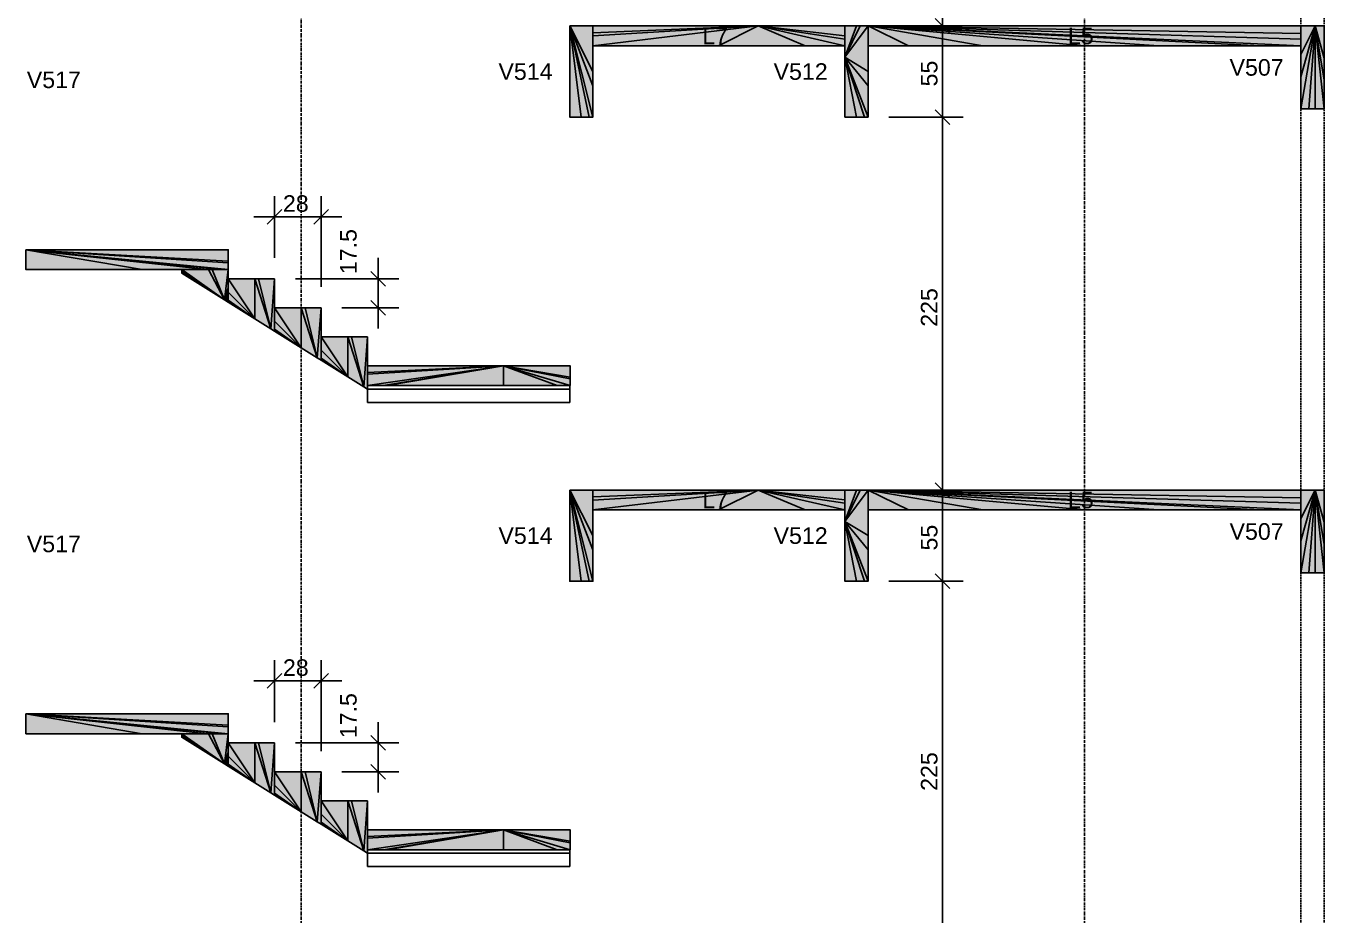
# Model space of a CAD drawing. Extents: x 37185 to 43130, y -8131 to -3926.
# Drawn here: x 37907 to 38429, y -5636 to -5279 of the extents above; entities that cross this region are included whole.
import ezdxf

# ---------------------------------------------------------------- set-up
doc = ezdxf.new("R2010")
doc.units = 0
doc.header["$MEASUREMENT"] = 0
doc.linetypes.add('ESTILO_TQS_0001', pattern=[1, 0.7, -0.3])
doc.linetypes.add('ESTILO_TQS_0004', pattern=[1.12, 0.5, -0.2, 0.01, -0.2, 0.01, -0.2])
for name, color, linetype in [('48', 4, 'CONTINUOUS'), ('52', 3, 'CONTINUOUS'), ('68', 4, 'CONTINUOUS'), ('70', 160, 'CONTINUOUS'), ('74', 2, 'CONTINUOUS'), ('75', 9, 'CONTINUOUS'), ('96', 252, 'CONTINUOUS')]:
    doc.layers.add(name, color=color, linetype=linetype)
doc.styles.add('TQS_ARIAL', font='arial.ttf')

msp = doc.modelspace()

# ---------------------------------------------------------------- linework, layer by layer
at = {"layer": '48', "linetype": 'Continuous'}
for p, q in [((38125.29, -5424.72), (38125.29, -5423.29)), ((38125.29, -5424.72), (38043.96, -5424.72)), ((38043.96, -5424.72), (38043.96, -5430.07)), ((38043.96, -5424.72), (38125.29, -5424.72)), ((38125.29, -5430.07), (38125.29, -5424.72)), ((38043.96, -5430.07), (38088, -5430.07)), ((38088, -5430.07), (38125.29, -5430.07)), ((38125.29, -5611.39), (38043.96, -5611.39)), ((38043.96, -5611.39), (38043.96, -5616.74)), ((38043.96, -5611.39), (38125.29, -5611.39)), ((38125.29, -5611.39), (38125.29, -5609.95)), ((38125.29, -5616.74), (38125.29, -5611.39)), ((38043.96, -5616.74), (38088, -5616.74)), ((38088, -5616.74), (38125.29, -5616.74))]:
    msp.add_line(p, q, dxfattribs=at)
at = {"layer": '52', "linetype": 'Continuous'}
for points in [[(38428.63, -5278.62), (38425.01, -5278.62), (38419.29, -5278.62), (38245.27, -5278.62), (38242.06, -5278.62), (38240.6, -5278.62), (38235.94, -5278.62), (38201.07, -5278.62), (38134.63, -5278.62), (38125.29, -5278.62)], [(38125.29, -5278.62), (38125.29, -5315.29)], [(38428.63, -5311.95), (38428.63, -5300.48), (38428.63, -5291.52), (38428.63, -5278.62)], [(38134.63, -5315.29), (38134.63, -5302.67), (38134.63, -5296.91), (38134.63, -5286.62)], [(38134.63, -5286.62), (38185.15, -5286.62), (38220.02, -5286.62), (38235.94, -5286.62)], [(38235.94, -5286.62), (38235.94, -5291.24), (38235.94, -5315.29)], [(38245.27, -5315.29), (38245.27, -5302.67), (38245.27, -5296.91), (38245.27, -5286.62)], [(38245.27, -5286.62), (38261.49, -5286.62), (38291.44, -5286.62), (38332.29, -5286.62), (38362.23, -5286.62), (38403.08, -5286.62), (38419.29, -5286.62)], [(38419.29, -5286.62), (38419.29, -5290.09), (38419.29, -5299.05), (38419.29, -5311.95)], [(38419.29, -5311.95), (38422.5, -5311.95), (38425.01, -5311.95), (38428.63, -5311.95)], [(38125.29, -5315.29), (38129.95, -5315.29), (38133.16, -5315.29), (38134.63, -5315.29)], [(38235.94, -5315.29), (38240.6, -5315.29), (38243.81, -5315.29), (38245.27, -5315.29)], [(37906.63, -5368.62), (37906.63, -5376.62)], [(37987.96, -5368.62), (37906.63, -5368.62)], [(37987.96, -5380.29), (37987.96, -5376.62), (37987.96, -5373.87), (37987.96, -5373.21), (37987.96, -5368.62)], [(37906.63, -5376.62), (37953.34, -5376.62), (37969.29, -5376.62)], [(37969.29, -5376.62), (37969.29, -5377.44), (37969.29, -5377.94), (37969.29, -5378.05)], [(37969.29, -5378.05), (37986.44, -5388.77), (37987.96, -5389.72), (37998.68, -5396.42), (38005.1, -5400.44), (38006.63, -5401.39), (38017.35, -5408.09), (38023.77, -5412.1), (38025.29, -5413.05), (38036.01, -5419.75), (38042.44, -5423.77), (38043.96, -5424.72)], [(38006.63, -5380.29), (38000.2, -5380.29), (37998.68, -5380.29), (37987.96, -5380.29)], [(38006.63, -5391.95), (38006.63, -5380.29)], [(38025.29, -5391.95), (38018.87, -5391.95), (38017.35, -5391.95), (38006.63, -5391.95)], [(38025.29, -5403.62), (38025.29, -5391.95)], [(38043.96, -5403.62), (38037.53, -5403.62), (38036.01, -5403.62), (38025.29, -5403.62)], [(38043.96, -5415.29), (38043.96, -5403.62)], [(38125.43, -5415.29), (38098.62, -5415.29), (38043.96, -5415.29)], [(38125.43, -5423.29), (38125.43, -5420.53), (38125.43, -5419.88), (38125.43, -5415.29)], [(38043.96, -5423.29), (38050.38, -5423.29), (38051.91, -5423.29), (38098.62, -5423.29), (38120.3, -5423.29), (38125.29, -5423.29), (38125.43, -5423.29)], [(38043.96, -5424.72), (38043.96, -5423.29)], [(38428.63, -5465.29), (38425.01, -5465.29), (38419.29, -5465.29), (38245.27, -5465.29), (38242.06, -5465.29), (38240.6, -5465.29), (38235.94, -5465.29), (38201.07, -5465.29), (38134.63, -5465.29), (38125.29, -5465.29)], [(38125.29, -5465.29), (38125.29, -5501.95)], [(38428.63, -5498.62), (38428.63, -5487.15), (38428.63, -5478.19), (38428.63, -5465.29)], [(38134.63, -5501.95), (38134.63, -5489.33), (38134.63, -5483.57), (38134.63, -5473.29)], [(38134.63, -5473.29), (38185.15, -5473.29), (38220.02, -5473.29), (38235.94, -5473.29)], [(38235.94, -5473.29), (38235.94, -5477.9), (38235.94, -5501.95)], [(38245.27, -5501.95), (38245.27, -5489.33), (38245.27, -5483.57), (38245.27, -5473.29)], [(38245.27, -5473.29), (38261.49, -5473.29), (38291.44, -5473.29), (38332.29, -5473.29), (38362.23, -5473.29), (38403.08, -5473.29), (38419.29, -5473.29)], [(38419.29, -5473.29), (38419.29, -5476.76), (38419.29, -5485.72), (38419.29, -5498.62)], [(38419.29, -5498.62), (38422.5, -5498.62), (38425.01, -5498.62), (38428.63, -5498.62)], [(38125.29, -5501.95), (38129.95, -5501.95), (38133.16, -5501.95), (38134.63, -5501.95)], [(38235.94, -5501.95), (38240.6, -5501.95), (38243.81, -5501.95), (38245.27, -5501.95)], [(37906.63, -5555.29), (37906.63, -5563.29)], [(37987.96, -5555.29), (37906.63, -5555.29)], [(37987.96, -5566.95), (37987.96, -5563.29), (37987.96, -5560.53), (37987.96, -5559.88), (37987.96, -5555.29)], [(37906.63, -5563.29), (37953.34, -5563.29), (37969.29, -5563.29)], [(37969.29, -5563.29), (37969.29, -5564.11), (37969.29, -5564.6), (37969.29, -5564.72)], [(37969.29, -5564.72), (37986.44, -5575.44), (37987.96, -5576.39), (37998.68, -5583.09), (38005.1, -5587.1), (38006.63, -5588.05), (38017.35, -5594.75), (38023.77, -5598.77), (38025.29, -5599.72), (38036.01, -5606.42), (38042.44, -5610.44), (38043.96, -5611.39)], [(38006.63, -5566.95), (38000.2, -5566.95), (37998.68, -5566.95), (37987.96, -5566.95)], [(38006.63, -5578.62), (38006.63, -5566.95)], [(38025.29, -5578.62), (38018.87, -5578.62), (38017.35, -5578.62), (38006.63, -5578.62)], [(38025.29, -5590.29), (38025.29, -5578.62)], [(38043.96, -5590.29), (38037.53, -5590.29), (38036.01, -5590.29), (38025.29, -5590.29)], [(38043.96, -5601.95), (38043.96, -5590.29)], [(38125.43, -5601.95), (38098.62, -5601.95), (38043.96, -5601.95)], [(38125.43, -5609.95), (38125.43, -5607.2), (38125.43, -5606.55), (38125.43, -5601.95)], [(38043.96, -5609.95), (38050.38, -5609.95), (38051.91, -5609.95), (38098.62, -5609.95), (38120.3, -5609.95), (38125.29, -5609.95), (38125.43, -5609.95)], [(38043.96, -5611.39), (38043.96, -5609.95)]]:
    msp.add_lwpolyline(points, dxfattribs=at)
at = {"layer": '68', "linetype": 'ESTILO_TQS_0001'}
for p, q in [((38419.29, -7595.96), (38419.29, -4431.95)), ((38428.63, -7595.96), (38428.63, -4431.95))]:
    msp.add_line(p, q, dxfattribs=at)
at = {"layer": '70', "linetype": 'ESTILO_TQS_0004'}
for p, q in [((38017.29, -4145.29), (38017.29, -7832.62)), ((38332.29, -4145.29), (38332.29, -7832.62))]:
    msp.add_line(p, q, dxfattribs=at)
at = {"layer": '75', "linetype": 'Continuous'}
for p, q in [((38275.17, -5286.95), (38275.17, -5120.29)), ((38275.17, -5323.62), (38275.17, -5270.29)), ((38278.12, -5281.57), (38272.23, -5275.67)), ((38278.12, -5281.57), (38272.23, -5275.67)), ((38255.46, -5278.62), (38255.46, -5278.62)), ((38255.46, -5278.62), (38255.46, -5278.62)), ((38263.8, -5278.62), (38283.51, -5278.62)), ((38263.8, -5278.62), (38283.51, -5278.62)), ((38275.17, -5473.62), (38275.17, -5306.95)), ((38278.12, -5318.23), (38272.23, -5312.34)), ((38278.12, -5318.23), (38272.23, -5312.34)), ((38245.27, -5315.29), (38245.27, -5315.29)), ((38245.27, -5315.29), (38245.27, -5315.29)), ((38253.61, -5315.29), (38283.51, -5315.29)), ((38253.61, -5315.29), (38283.51, -5315.29)), ((38006.63, -5371.95), (38006.63, -5347.05)), ((38025.29, -5383.62), (38025.29, -5347.05)), ((37998.29, -5355.38), (38033.63, -5355.38)), ((38003.68, -5358.33), (38009.57, -5352.44)), ((38022.35, -5358.33), (38028.24, -5352.44)), ((38048.24, -5371.95), (38048.24, -5400.29)), ((38006.63, -5380.29), (38006.63, -5380.29)), ((38006.63, -5380.29), (38006.63, -5380.29)), ((38014.96, -5380.29), (38056.57, -5380.29)), ((38045.29, -5377.34), (38051.18, -5383.23)), ((38025.29, -5391.95), (38025.29, -5391.95)), ((38025.29, -5391.95), (38025.29, -5391.95)), ((38033.63, -5391.95), (38056.57, -5391.95)), ((38045.29, -5389.01), (38051.18, -5394.9)), ((38275.17, -5510.29), (38275.17, -5456.95)), ((38245.27, -5465.29), (38245.27, -5465.29)), ((38245.27, -5465.29), (38245.27, -5465.29)), ((38253.61, -5465.29), (38283.51, -5465.29)), ((38253.61, -5465.29), (38283.51, -5465.29)), ((38278.12, -5468.23), (38272.23, -5462.34)), ((38278.12, -5468.23), (38272.23, -5462.34)), ((38275.17, -5660.29), (38275.17, -5493.62)), ((38278.12, -5504.9), (38272.23, -5499.01)), ((38278.12, -5504.9), (38272.23, -5499.01)), ((38245.27, -5501.95), (38245.27, -5501.95)), ((38245.27, -5501.95), (38245.27, -5501.95)), ((38253.61, -5501.95), (38283.51, -5501.95)), ((38253.61, -5501.95), (38283.51, -5501.95)), ((38006.63, -5558.62), (38006.63, -5533.72)), ((38025.29, -5570.29), (38025.29, -5533.72)), ((37998.29, -5542.05), (38033.63, -5542.05)), ((38003.68, -5545), (38009.57, -5539.1)), ((38022.35, -5545), (38028.24, -5539.1)), ((38048.24, -5558.62), (38048.24, -5586.95)), ((38045.29, -5564.01), (38051.18, -5569.9)), ((38006.63, -5566.95), (38006.63, -5566.95)), ((38006.63, -5566.95), (38006.63, -5566.95)), ((38014.96, -5566.95), (38056.57, -5566.95)), ((38025.29, -5578.62), (38025.29, -5578.62)), ((38025.29, -5578.62), (38025.29, -5578.62)), ((38033.63, -5578.62), (38056.57, -5578.62)), ((38045.29, -5575.67), (38051.18, -5581.57))]:
    msp.add_line(p, q, dxfattribs=at)
at = {"layer": '96', "linetype": 'Continuous'}
for points in [[(38125.29, -5278.62), (38125.29, -5315.29), (38129.95, -5315.29), (38125.29, -5278.62)], [(38125.29, -5278.62), (38129.95, -5315.29), (38133.16, -5315.29), (38125.29, -5278.62)], [(38125.29, -5278.62), (38133.16, -5315.29), (38134.63, -5315.29), (38125.29, -5278.62)], [(38125.29, -5278.62), (38134.63, -5315.29), (38134.63, -5302.67), (38125.29, -5278.62)], [(38125.29, -5278.62), (38134.63, -5302.67), (38134.63, -5296.91), (38125.29, -5278.62)], [(38125.29, -5278.62), (38134.63, -5296.91), (38134.63, -5278.62), (38125.29, -5278.62)], [(38201.07, -5278.62), (38134.63, -5278.62), (38134.63, -5281.37), (38201.07, -5278.62)], [(38201.07, -5278.62), (38134.63, -5281.37), (38134.63, -5282.63), (38201.07, -5278.62)], [(38201.07, -5278.62), (38134.63, -5282.63), (38134.63, -5286.62), (38201.07, -5278.62)], [(38201.07, -5278.62), (38134.63, -5286.62), (38185.15, -5286.62), (38201.07, -5278.62)], [(38201.07, -5278.62), (38185.15, -5286.62), (38220.02, -5286.62), (38201.07, -5278.62)], [(38201.07, -5278.62), (38220.02, -5286.62), (38235.94, -5286.62), (38201.07, -5278.62)], [(38201.07, -5278.62), (38235.94, -5286.62), (38235.94, -5283.87), (38201.07, -5278.62)], [(38201.07, -5278.62), (38235.94, -5283.87), (38235.94, -5282.61), (38201.07, -5278.62)], [(38201.07, -5278.62), (38235.94, -5282.61), (38235.94, -5278.62), (38201.07, -5278.62)], [(38235.94, -5291.24), (38245.27, -5296.91), (38245.27, -5278.62), (38235.94, -5291.24)], [(38235.94, -5291.24), (38245.27, -5278.62), (38242.06, -5278.62), (38235.94, -5291.24)], [(38235.94, -5291.24), (38242.06, -5278.62), (38240.6, -5278.62), (38235.94, -5291.24)], [(38235.94, -5291.24), (38240.6, -5278.62), (38235.94, -5278.62), (38235.94, -5291.24)], [(38245.27, -5278.62), (38245.27, -5286.62), (38261.49, -5286.62), (38245.27, -5278.62)], [(38245.27, -5278.62), (38261.49, -5286.62), (38291.44, -5286.62), (38245.27, -5278.62)], [(38245.27, -5278.62), (38291.44, -5286.62), (38332.29, -5286.62), (38245.27, -5278.62)], [(38245.27, -5278.62), (38332.29, -5286.62), (38362.23, -5286.62), (38245.27, -5278.62)], [(38245.27, -5278.62), (38362.23, -5286.62), (38403.08, -5286.62), (38245.27, -5278.62)], [(38245.27, -5278.62), (38403.08, -5286.62), (38419.29, -5286.62), (38245.27, -5278.62)], [(38245.27, -5278.62), (38419.29, -5286.62), (38419.29, -5283.87), (38245.27, -5278.62)], [(38245.27, -5278.62), (38419.29, -5283.87), (38419.29, -5281.72), (38245.27, -5278.62)], [(38245.27, -5278.62), (38419.29, -5281.72), (38419.29, -5278.62), (38245.27, -5278.62)], [(38425.01, -5278.62), (38419.29, -5278.62), (38419.29, -5290.09), (38425.01, -5278.62)], [(38425.01, -5278.62), (38419.29, -5290.09), (38419.29, -5299.05), (38425.01, -5278.62)], [(38425.01, -5278.62), (38419.29, -5299.05), (38419.29, -5311.95), (38425.01, -5278.62)], [(38425.01, -5278.62), (38419.29, -5311.95), (38422.5, -5311.95), (38425.01, -5278.62)], [(38425.01, -5278.62), (38422.5, -5311.95), (38425.01, -5311.95), (38425.01, -5278.62)], [(38425.01, -5278.62), (38425.01, -5311.95), (38428.63, -5311.95), (38425.01, -5278.62)], [(38425.01, -5278.62), (38428.63, -5311.95), (38428.63, -5300.48), (38425.01, -5278.62)], [(38425.01, -5278.62), (38428.63, -5300.48), (38428.63, -5291.52), (38425.01, -5278.62)], [(38425.01, -5278.62), (38428.63, -5291.52), (38428.63, -5278.62), (38425.01, -5278.62)], [(38235.94, -5291.24), (38235.94, -5315.29), (38240.6, -5315.29), (38235.94, -5291.24)], [(38235.94, -5291.24), (38240.6, -5315.29), (38243.81, -5315.29), (38235.94, -5291.24)], [(38235.94, -5291.24), (38243.81, -5315.29), (38245.27, -5315.29), (38235.94, -5291.24)], [(38235.94, -5291.24), (38245.27, -5315.29), (38245.27, -5302.67), (38235.94, -5291.24)], [(38235.94, -5291.24), (38245.27, -5302.67), (38245.27, -5296.91), (38235.94, -5291.24)], [(37906.63, -5368.62), (37906.63, -5376.62), (37953.34, -5376.62), (37906.63, -5368.62)], [(37906.63, -5368.62), (37953.34, -5376.62), (37979.5, -5376.62), (37906.63, -5368.62)], [(37906.63, -5368.62), (37979.5, -5376.62), (37985.69, -5376.62), (37906.63, -5368.62)], [(37906.63, -5368.62), (37985.69, -5376.62), (37987.52, -5376.62), (37906.63, -5368.62)], [(37906.63, -5368.62), (37987.52, -5376.62), (37987.96, -5376.62), (37906.63, -5368.62)], [(37906.63, -5368.62), (37987.96, -5376.62), (37987.96, -5373.87), (37906.63, -5368.62)], [(37906.63, -5368.62), (37987.96, -5373.87), (37987.96, -5373.21), (37906.63, -5368.62)], [(37906.63, -5368.62), (37987.96, -5373.21), (37987.96, -5368.62), (37906.63, -5368.62)], [(37986.44, -5388.77), (37980.01, -5376.62), (37969.29, -5376.62), (37986.44, -5388.77)], [(37986.44, -5388.77), (37969.29, -5376.62), (37969.29, -5377.44), (37986.44, -5388.77)], [(37986.44, -5388.77), (37969.29, -5377.44), (37969.29, -5377.94), (37986.44, -5388.77)], [(37986.44, -5388.77), (37969.29, -5377.94), (37969.29, -5378.05), (37986.44, -5388.77)], [(37986.44, -5388.77), (37981.53, -5376.62), (37980.01, -5376.62), (37986.44, -5388.77)], [(37986.44, -5388.77), (37987.96, -5376.62), (37981.53, -5376.62), (37986.44, -5388.77)], [(37986.44, -5388.77), (37987.96, -5384.14), (37987.96, -5376.62), (37986.44, -5388.77)], [(37998.68, -5380.29), (37987.96, -5380.29), (37998.68, -5396.42), (37998.68, -5380.29)], [(37998.68, -5396.42), (37987.96, -5380.29), (37987.96, -5385.7), (37998.68, -5396.42)], [(37998.68, -5380.29), (37998.68, -5396.42), (38005.1, -5400.44), (37998.68, -5380.29)], [(37998.68, -5380.29), (38005.1, -5400.44), (38000.2, -5380.29), (37998.68, -5380.29)], [(38006.63, -5380.29), (38000.2, -5380.29), (38005.1, -5400.44), (38006.63, -5380.29)], [(38006.63, -5380.29), (38005.1, -5400.44), (38006.63, -5401.39), (38006.63, -5380.29)], [(37986.44, -5388.77), (37987.96, -5385.21), (37987.96, -5384.14), (37986.44, -5388.77)], [(37986.44, -5388.77), (37987.96, -5389.72), (37987.96, -5385.21), (37986.44, -5388.77)], [(37998.68, -5396.42), (37987.96, -5385.7), (37987.96, -5388.95), (37998.68, -5396.42)], [(37998.68, -5396.42), (37987.96, -5388.95), (37987.96, -5389.72), (37998.68, -5396.42)], [(38017.35, -5391.95), (38006.63, -5391.95), (38017.35, -5408.09), (38017.35, -5391.95)], [(38017.35, -5408.09), (38006.63, -5391.95), (38006.63, -5397.37), (38017.35, -5408.09)], [(38017.35, -5391.95), (38017.35, -5408.09), (38023.77, -5412.1), (38017.35, -5391.95)], [(38017.35, -5391.95), (38023.77, -5412.1), (38018.87, -5391.95), (38017.35, -5391.95)], [(38025.29, -5391.95), (38018.87, -5391.95), (38023.77, -5412.1), (38025.29, -5391.95)], [(38025.29, -5391.95), (38023.77, -5412.1), (38025.29, -5413.05), (38025.29, -5391.95)], [(38017.35, -5408.09), (38006.63, -5397.37), (38006.63, -5400.62), (38017.35, -5408.09)], [(38017.35, -5408.09), (38006.63, -5400.62), (38006.63, -5401.39), (38017.35, -5408.09)], [(38036.01, -5403.62), (38025.29, -5403.62), (38036.01, -5419.75), (38036.01, -5403.62)], [(38036.01, -5419.75), (38025.29, -5403.62), (38025.29, -5409.04), (38036.01, -5419.75)], [(38036.01, -5403.62), (38036.01, -5419.75), (38042.44, -5423.77), (38036.01, -5403.62)], [(38036.01, -5403.62), (38042.44, -5423.77), (38037.53, -5403.62), (38036.01, -5403.62)], [(38043.96, -5403.62), (38037.53, -5403.62), (38042.44, -5423.77), (38043.96, -5403.62)], [(38043.96, -5403.62), (38042.44, -5423.77), (38043.96, -5424.72), (38043.96, -5403.62)], [(38036.01, -5419.75), (38025.29, -5409.04), (38025.29, -5412.28), (38036.01, -5419.75)], [(38036.01, -5419.75), (38025.29, -5412.28), (38025.29, -5413.05), (38036.01, -5419.75)], [(38098.62, -5415.29), (38043.96, -5415.29), (38043.96, -5418.04), (38098.62, -5415.29)], [(38098.62, -5415.29), (38043.96, -5418.04), (38043.96, -5418.69), (38098.62, -5415.29)], [(38098.62, -5415.29), (38043.96, -5418.69), (38043.96, -5423.29), (38098.62, -5415.29)], [(38098.62, -5415.29), (38043.96, -5423.29), (38050.38, -5423.29), (38098.62, -5415.29)], [(38098.62, -5415.29), (38050.38, -5423.29), (38051.91, -5423.29), (38098.62, -5415.29)], [(38098.62, -5415.29), (38051.91, -5423.29), (38098.62, -5423.29), (38098.62, -5415.29)], [(38098.62, -5415.29), (38098.62, -5423.29), (38120.3, -5423.29), (38098.62, -5415.29)], [(38098.62, -5415.29), (38120.3, -5423.29), (38125.43, -5423.29), (38098.62, -5415.29)], [(38098.62, -5415.29), (38125.43, -5423.29), (38125.43, -5420.53), (38098.62, -5415.29)], [(38098.62, -5415.29), (38125.43, -5420.53), (38125.43, -5419.88), (38098.62, -5415.29)], [(38098.62, -5415.29), (38125.43, -5419.88), (38125.43, -5415.29), (38098.62, -5415.29)], [(38125.29, -5465.29), (38125.29, -5501.95), (38129.95, -5501.95), (38125.29, -5465.29)], [(38125.29, -5465.29), (38129.95, -5501.95), (38133.16, -5501.95), (38125.29, -5465.29)], [(38125.29, -5465.29), (38133.16, -5501.95), (38134.63, -5501.95), (38125.29, -5465.29)], [(38125.29, -5465.29), (38134.63, -5501.95), (38134.63, -5489.33), (38125.29, -5465.29)], [(38125.29, -5465.29), (38134.63, -5489.33), (38134.63, -5483.57), (38125.29, -5465.29)], [(38125.29, -5465.29), (38134.63, -5483.57), (38134.63, -5465.29), (38125.29, -5465.29)], [(38201.07, -5465.29), (38134.63, -5465.29), (38134.63, -5468.04), (38201.07, -5465.29)], [(38201.07, -5465.29), (38134.63, -5468.04), (38134.63, -5469.3), (38201.07, -5465.29)], [(38201.07, -5465.29), (38134.63, -5469.3), (38134.63, -5473.29), (38201.07, -5465.29)], [(38201.07, -5465.29), (38134.63, -5473.29), (38185.15, -5473.29), (38201.07, -5465.29)], [(38201.07, -5465.29), (38185.15, -5473.29), (38220.02, -5473.29), (38201.07, -5465.29)], [(38201.07, -5465.29), (38220.02, -5473.29), (38235.94, -5473.29), (38201.07, -5465.29)], [(38201.07, -5465.29), (38235.94, -5473.29), (38235.94, -5470.53), (38201.07, -5465.29)], [(38201.07, -5465.29), (38235.94, -5470.53), (38235.94, -5469.28), (38201.07, -5465.29)], [(38201.07, -5465.29), (38235.94, -5469.28), (38235.94, -5465.29), (38201.07, -5465.29)], [(38235.94, -5477.9), (38245.27, -5483.57), (38245.27, -5465.29), (38235.94, -5477.9)], [(38235.94, -5477.9), (38245.27, -5465.29), (38242.06, -5465.29), (38235.94, -5477.9)], [(38235.94, -5477.9), (38242.06, -5465.29), (38240.6, -5465.29), (38235.94, -5477.9)], [(38235.94, -5477.9), (38240.6, -5465.29), (38235.94, -5465.29), (38235.94, -5477.9)], [(38245.27, -5465.29), (38245.27, -5473.29), (38261.49, -5473.29), (38245.27, -5465.29)], [(38245.27, -5465.29), (38261.49, -5473.29), (38291.44, -5473.29), (38245.27, -5465.29)], [(38245.27, -5465.29), (38291.44, -5473.29), (38332.29, -5473.29), (38245.27, -5465.29)], [(38245.27, -5465.29), (38332.29, -5473.29), (38362.23, -5473.29), (38245.27, -5465.29)], [(38245.27, -5465.29), (38362.23, -5473.29), (38403.08, -5473.29), (38245.27, -5465.29)], [(38245.27, -5465.29), (38403.08, -5473.29), (38419.29, -5473.29), (38245.27, -5465.29)], [(38245.27, -5465.29), (38419.29, -5473.29), (38419.29, -5470.53), (38245.27, -5465.29)], [(38245.27, -5465.29), (38419.29, -5470.53), (38419.29, -5468.38), (38245.27, -5465.29)], [(38245.27, -5465.29), (38419.29, -5468.38), (38419.29, -5465.29), (38245.27, -5465.29)], [(38425.01, -5465.29), (38419.29, -5465.29), (38419.29, -5476.76), (38425.01, -5465.29)], [(38425.01, -5465.29), (38419.29, -5476.76), (38419.29, -5485.72), (38425.01, -5465.29)], [(38425.01, -5465.29), (38419.29, -5485.72), (38419.29, -5498.62), (38425.01, -5465.29)], [(38425.01, -5465.29), (38419.29, -5498.62), (38422.5, -5498.62), (38425.01, -5465.29)], [(38425.01, -5465.29), (38422.5, -5498.62), (38425.01, -5498.62), (38425.01, -5465.29)], [(38425.01, -5465.29), (38425.01, -5498.62), (38428.63, -5498.62), (38425.01, -5465.29)], [(38425.01, -5465.29), (38428.63, -5498.62), (38428.63, -5487.15), (38425.01, -5465.29)], [(38425.01, -5465.29), (38428.63, -5487.15), (38428.63, -5478.19), (38425.01, -5465.29)], [(38425.01, -5465.29), (38428.63, -5478.19), (38428.63, -5465.29), (38425.01, -5465.29)], [(38235.94, -5477.9), (38235.94, -5501.95), (38240.6, -5501.95), (38235.94, -5477.9)], [(38235.94, -5477.9), (38240.6, -5501.95), (38243.81, -5501.95), (38235.94, -5477.9)], [(38235.94, -5477.9), (38243.81, -5501.95), (38245.27, -5501.95), (38235.94, -5477.9)], [(38235.94, -5477.9), (38245.27, -5501.95), (38245.27, -5489.33), (38235.94, -5477.9)], [(38235.94, -5477.9), (38245.27, -5489.33), (38245.27, -5483.57), (38235.94, -5477.9)], [(37906.63, -5555.29), (37906.63, -5563.29), (37953.34, -5563.29), (37906.63, -5555.29)], [(37906.63, -5555.29), (37953.34, -5563.29), (37979.5, -5563.29), (37906.63, -5555.29)], [(37906.63, -5555.29), (37979.5, -5563.29), (37985.69, -5563.29), (37906.63, -5555.29)], [(37906.63, -5555.29), (37985.69, -5563.29), (37987.52, -5563.29), (37906.63, -5555.29)], [(37906.63, -5555.29), (37987.52, -5563.29), (37987.96, -5563.29), (37906.63, -5555.29)], [(37906.63, -5555.29), (37987.96, -5563.29), (37987.96, -5560.53), (37906.63, -5555.29)], [(37906.63, -5555.29), (37987.96, -5560.53), (37987.96, -5559.88), (37906.63, -5555.29)], [(37906.63, -5555.29), (37987.96, -5559.88), (37987.96, -5555.29), (37906.63, -5555.29)], [(37986.44, -5575.44), (37980.01, -5563.29), (37969.29, -5563.29), (37986.44, -5575.44)], [(37986.44, -5575.44), (37969.29, -5563.29), (37969.29, -5564.11), (37986.44, -5575.44)], [(37986.44, -5575.44), (37969.29, -5564.11), (37969.29, -5564.6), (37986.44, -5575.44)], [(37986.44, -5575.44), (37981.53, -5563.29), (37980.01, -5563.29), (37986.44, -5575.44)], [(37986.44, -5575.44), (37987.96, -5563.29), (37981.53, -5563.29), (37986.44, -5575.44)], [(37986.44, -5575.44), (37987.96, -5570.81), (37987.96, -5563.29), (37986.44, -5575.44)], [(37986.44, -5575.44), (37969.29, -5564.6), (37969.29, -5564.72), (37986.44, -5575.44)], [(37998.68, -5566.95), (37987.96, -5566.95), (37998.68, -5583.09), (37998.68, -5566.95)], [(37998.68, -5583.09), (37987.96, -5566.95), (37987.96, -5572.37), (37998.68, -5583.09)], [(37998.68, -5566.95), (37998.68, -5583.09), (38005.1, -5587.1), (37998.68, -5566.95)], [(37998.68, -5566.95), (38005.1, -5587.1), (38000.2, -5566.95), (37998.68, -5566.95)], [(38006.63, -5566.95), (38000.2, -5566.95), (38005.1, -5587.1), (38006.63, -5566.95)], [(38006.63, -5566.95), (38005.1, -5587.1), (38006.63, -5588.05), (38006.63, -5566.95)], [(37986.44, -5575.44), (37987.96, -5571.88), (37987.96, -5570.81), (37986.44, -5575.44)], [(37986.44, -5575.44), (37987.96, -5576.39), (37987.96, -5571.88), (37986.44, -5575.44)], [(37998.68, -5583.09), (37987.96, -5572.37), (37987.96, -5575.62), (37998.68, -5583.09)], [(37998.68, -5583.09), (37987.96, -5575.62), (37987.96, -5576.39), (37998.68, -5583.09)], [(38017.35, -5578.62), (38006.63, -5578.62), (38017.35, -5594.75), (38017.35, -5578.62)], [(38017.35, -5594.75), (38006.63, -5578.62), (38006.63, -5584.04), (38017.35, -5594.75)], [(38017.35, -5578.62), (38017.35, -5594.75), (38023.77, -5598.77), (38017.35, -5578.62)], [(38017.35, -5578.62), (38023.77, -5598.77), (38018.87, -5578.62), (38017.35, -5578.62)], [(38025.29, -5578.62), (38018.87, -5578.62), (38023.77, -5598.77), (38025.29, -5578.62)], [(38025.29, -5578.62), (38023.77, -5598.77), (38025.29, -5599.72), (38025.29, -5578.62)], [(38017.35, -5594.75), (38006.63, -5584.04), (38006.63, -5587.28), (38017.35, -5594.75)], [(38017.35, -5594.75), (38006.63, -5587.28), (38006.63, -5588.05), (38017.35, -5594.75)], [(38036.01, -5590.29), (38025.29, -5590.29), (38036.01, -5606.42), (38036.01, -5590.29)], [(38036.01, -5606.42), (38025.29, -5590.29), (38025.29, -5595.7), (38036.01, -5606.42)], [(38036.01, -5590.29), (38036.01, -5606.42), (38042.44, -5610.44), (38036.01, -5590.29)], [(38036.01, -5590.29), (38042.44, -5610.44), (38037.53, -5590.29), (38036.01, -5590.29)], [(38043.96, -5590.29), (38037.53, -5590.29), (38042.44, -5610.44), (38043.96, -5590.29)], [(38043.96, -5590.29), (38042.44, -5610.44), (38043.96, -5611.39), (38043.96, -5590.29)], [(38036.01, -5606.42), (38025.29, -5595.7), (38025.29, -5598.95), (38036.01, -5606.42)], [(38036.01, -5606.42), (38025.29, -5598.95), (38025.29, -5599.72), (38036.01, -5606.42)], [(38098.62, -5601.95), (38043.96, -5601.95), (38043.96, -5604.71), (38098.62, -5601.95)], [(38098.62, -5601.95), (38043.96, -5604.71), (38043.96, -5605.36), (38098.62, -5601.95)], [(38098.62, -5601.95), (38043.96, -5605.36), (38043.96, -5609.95), (38098.62, -5601.95)], [(38098.62, -5601.95), (38043.96, -5609.95), (38050.38, -5609.95), (38098.62, -5601.95)], [(38098.62, -5601.95), (38050.38, -5609.95), (38051.91, -5609.95), (38098.62, -5601.95)], [(38098.62, -5601.95), (38051.91, -5609.95), (38098.62, -5609.95), (38098.62, -5601.95)], [(38098.62, -5601.95), (38098.62, -5609.95), (38120.3, -5609.95), (38098.62, -5601.95)], [(38098.62, -5601.95), (38120.3, -5609.95), (38125.43, -5609.95), (38098.62, -5601.95)], [(38098.62, -5601.95), (38125.43, -5609.95), (38125.43, -5607.2), (38098.62, -5601.95)], [(38098.62, -5601.95), (38125.43, -5607.2), (38125.43, -5606.55), (38098.62, -5601.95)], [(38098.62, -5601.95), (38125.43, -5606.55), (38125.43, -5601.95), (38098.62, -5601.95)]]:
    msp.add_lwpolyline(points, dxfattribs=at)
for points in [[(38125.29, -5278.62), (38125.29, -5315.29), (38129.95, -5315.29)], [(38125.29, -5278.62), (38129.95, -5315.29), (38125.29, -5278.62)], [(38125.29, -5278.62), (38129.95, -5315.29), (38133.16, -5315.29)], [(38125.29, -5278.62), (38133.16, -5315.29), (38125.29, -5278.62)], [(38125.29, -5278.62), (38133.16, -5315.29), (38134.63, -5315.29)], [(38125.29, -5278.62), (38134.63, -5315.29), (38125.29, -5278.62)], [(38125.29, -5278.62), (38134.63, -5315.29), (38134.63, -5302.67)], [(38125.29, -5278.62), (38134.63, -5302.67), (38125.29, -5278.62)], [(38125.29, -5278.62), (38134.63, -5302.67), (38134.63, -5296.91)], [(38125.29, -5278.62), (38134.63, -5296.91), (38125.29, -5278.62)], [(38125.29, -5278.62), (38134.63, -5296.91), (38134.63, -5278.62)], [(38125.29, -5278.62), (38134.63, -5278.62), (38125.29, -5278.62)], [(38201.07, -5278.62), (38134.63, -5278.62), (38134.63, -5281.37)], [(38201.07, -5278.62), (38134.63, -5281.37), (38201.07, -5278.62)], [(38201.07, -5278.62), (38134.63, -5281.37), (38134.63, -5282.63)], [(38201.07, -5278.62), (38134.63, -5282.63), (38201.07, -5278.62)], [(38201.07, -5278.62), (38134.63, -5282.63), (38134.63, -5286.62)], [(38201.07, -5278.62), (38134.63, -5286.62), (38201.07, -5278.62)], [(38201.07, -5278.62), (38134.63, -5286.62), (38185.15, -5286.62)], [(38201.07, -5278.62), (38185.15, -5286.62), (38201.07, -5278.62)], [(38201.07, -5278.62), (38185.15, -5286.62), (38220.02, -5286.62)], [(38201.07, -5278.62), (38220.02, -5286.62), (38201.07, -5278.62)], [(38201.07, -5278.62), (38220.02, -5286.62), (38235.94, -5286.62)], [(38201.07, -5278.62), (38235.94, -5286.62), (38201.07, -5278.62)], [(38201.07, -5278.62), (38235.94, -5286.62), (38235.94, -5283.87)], [(38201.07, -5278.62), (38235.94, -5283.87), (38201.07, -5278.62)], [(38201.07, -5278.62), (38235.94, -5283.87), (38235.94, -5282.61)], [(38201.07, -5278.62), (38235.94, -5282.61), (38201.07, -5278.62)], [(38201.07, -5278.62), (38235.94, -5282.61), (38235.94, -5278.62)], [(38201.07, -5278.62), (38235.94, -5278.62), (38201.07, -5278.62)], [(38235.94, -5291.24), (38245.27, -5296.91), (38245.27, -5278.62)], [(38235.94, -5291.24), (38245.27, -5278.62), (38235.94, -5291.24)], [(38235.94, -5291.24), (38245.27, -5278.62), (38242.06, -5278.62)], [(38235.94, -5291.24), (38242.06, -5278.62), (38235.94, -5291.24)], [(38235.94, -5291.24), (38242.06, -5278.62), (38240.6, -5278.62)], [(38235.94, -5291.24), (38240.6, -5278.62), (38235.94, -5291.24)], [(38235.94, -5291.24), (38240.6, -5278.62), (38235.94, -5278.62)], [(38235.94, -5291.24), (38235.94, -5278.62), (38235.94, -5291.24)], [(38245.27, -5278.62), (38245.27, -5286.62), (38261.49, -5286.62)], [(38245.27, -5278.62), (38261.49, -5286.62), (38245.27, -5278.62)], [(38245.27, -5278.62), (38261.49, -5286.62), (38291.44, -5286.62)], [(38245.27, -5278.62), (38291.44, -5286.62), (38245.27, -5278.62)], [(38245.27, -5278.62), (38291.44, -5286.62), (38332.29, -5286.62)], [(38245.27, -5278.62), (38332.29, -5286.62), (38245.27, -5278.62)], [(38245.27, -5278.62), (38332.29, -5286.62), (38362.23, -5286.62)], [(38245.27, -5278.62), (38362.23, -5286.62), (38245.27, -5278.62)], [(38245.27, -5278.62), (38362.23, -5286.62), (38403.08, -5286.62)], [(38245.27, -5278.62), (38403.08, -5286.62), (38245.27, -5278.62)], [(38245.27, -5278.62), (38403.08, -5286.62), (38419.29, -5286.62)], [(38245.27, -5278.62), (38419.29, -5286.62), (38245.27, -5278.62)], [(38245.27, -5278.62), (38419.29, -5286.62), (38419.29, -5283.87)], [(38245.27, -5278.62), (38419.29, -5283.87), (38245.27, -5278.62)], [(38245.27, -5278.62), (38419.29, -5283.87), (38419.29, -5281.72)], [(38245.27, -5278.62), (38419.29, -5281.72), (38245.27, -5278.62)], [(38245.27, -5278.62), (38419.29, -5281.72), (38419.29, -5278.62)], [(38245.27, -5278.62), (38419.29, -5278.62), (38245.27, -5278.62)], [(38425.01, -5278.62), (38419.29, -5278.62), (38419.29, -5290.09)], [(38425.01, -5278.62), (38419.29, -5290.09), (38425.01, -5278.62)], [(38425.01, -5278.62), (38419.29, -5290.09), (38419.29, -5299.05)], [(38425.01, -5278.62), (38419.29, -5299.05), (38425.01, -5278.62)], [(38425.01, -5278.62), (38419.29, -5299.05), (38419.29, -5311.95)], [(38425.01, -5278.62), (38419.29, -5311.95), (38425.01, -5278.62)], [(38425.01, -5278.62), (38419.29, -5311.95), (38422.5, -5311.95)], [(38425.01, -5278.62), (38422.5, -5311.95), (38425.01, -5278.62)], [(38425.01, -5278.62), (38422.5, -5311.95), (38425.01, -5311.95)], [(38425.01, -5278.62), (38425.01, -5311.95), (38425.01, -5278.62)], [(38425.01, -5278.62), (38425.01, -5311.95), (38428.63, -5311.95)], [(38425.01, -5278.62), (38428.63, -5311.95), (38425.01, -5278.62)], [(38425.01, -5278.62), (38428.63, -5311.95), (38428.63, -5300.48)], [(38425.01, -5278.62), (38428.63, -5300.48), (38425.01, -5278.62)], [(38425.01, -5278.62), (38428.63, -5300.48), (38428.63, -5291.52)], [(38425.01, -5278.62), (38428.63, -5291.52), (38425.01, -5278.62)], [(38425.01, -5278.62), (38428.63, -5291.52), (38428.63, -5278.62)], [(38425.01, -5278.62), (38428.63, -5278.62), (38425.01, -5278.62)], [(38235.94, -5291.24), (38235.94, -5315.29), (38240.6, -5315.29)], [(38235.94, -5291.24), (38240.6, -5315.29), (38235.94, -5291.24)], [(38235.94, -5291.24), (38240.6, -5315.29), (38243.81, -5315.29)], [(38235.94, -5291.24), (38243.81, -5315.29), (38235.94, -5291.24)], [(38235.94, -5291.24), (38243.81, -5315.29), (38245.27, -5315.29)], [(38235.94, -5291.24), (38245.27, -5315.29), (38235.94, -5291.24)], [(38235.94, -5291.24), (38245.27, -5315.29), (38245.27, -5302.67)], [(38235.94, -5291.24), (38245.27, -5302.67), (38235.94, -5291.24)], [(38235.94, -5291.24), (38245.27, -5302.67), (38245.27, -5296.91)], [(38235.94, -5291.24), (38245.27, -5296.91), (38235.94, -5291.24)], [(37906.63, -5368.62), (37906.63, -5376.62), (37953.34, -5376.62)], [(37906.63, -5368.62), (37953.34, -5376.62), (37906.63, -5368.62)], [(37906.63, -5368.62), (37953.34, -5376.62), (37979.5, -5376.62)], [(37906.63, -5368.62), (37979.5, -5376.62), (37906.63, -5368.62)], [(37906.63, -5368.62), (37979.5, -5376.62), (37985.69, -5376.62)], [(37906.63, -5368.62), (37985.69, -5376.62), (37906.63, -5368.62)], [(37906.63, -5368.62), (37985.69, -5376.62), (37987.52, -5376.62)], [(37906.63, -5368.62), (37987.52, -5376.62), (37906.63, -5368.62)], [(37906.63, -5368.62), (37987.52, -5376.62), (37987.96, -5376.62)], [(37906.63, -5368.62), (37987.96, -5376.62), (37906.63, -5368.62)], [(37906.63, -5368.62), (37987.96, -5376.62), (37987.96, -5373.87)], [(37906.63, -5368.62), (37987.96, -5373.87), (37906.63, -5368.62)], [(37906.63, -5368.62), (37987.96, -5373.87), (37987.96, -5373.21)], [(37906.63, -5368.62), (37987.96, -5373.21), (37906.63, -5368.62)], [(37906.63, -5368.62), (37987.96, -5373.21), (37987.96, -5368.62)], [(37906.63, -5368.62), (37987.96, -5368.62), (37906.63, -5368.62)], [(37986.44, -5388.77), (37980.01, -5376.62), (37969.29, -5376.62)], [(37986.44, -5388.77), (37969.29, -5376.62), (37986.44, -5388.77)], [(37986.44, -5388.77), (37969.29, -5376.62), (37969.29, -5377.44)], [(37986.44, -5388.77), (37969.29, -5377.44), (37986.44, -5388.77)], [(37986.44, -5388.77), (37969.29, -5377.44), (37969.29, -5377.94)], [(37986.44, -5388.77), (37969.29, -5377.94), (37986.44, -5388.77)], [(37986.44, -5388.77), (37969.29, -5377.94), (37969.29, -5378.05)], [(37986.44, -5388.77), (37969.29, -5378.05), (37986.44, -5388.77)], [(37986.44, -5388.77), (37981.53, -5376.62), (37980.01, -5376.62)], [(37986.44, -5388.77), (37980.01, -5376.62), (37986.44, -5388.77)], [(37986.44, -5388.77), (37987.96, -5376.62), (37981.53, -5376.62)], [(37986.44, -5388.77), (37981.53, -5376.62), (37986.44, -5388.77)], [(37986.44, -5388.77), (37987.96, -5384.14), (37987.96, -5376.62)], [(37986.44, -5388.77), (37987.96, -5376.62), (37986.44, -5388.77)], [(37998.68, -5380.29), (37987.96, -5380.29), (37998.68, -5396.42)], [(37998.68, -5396.42), (37987.96, -5380.29), (37987.96, -5385.7)], [(37998.68, -5380.29), (37998.68, -5396.42), (37998.68, -5380.29)], [(37998.68, -5380.29), (37998.68, -5396.42), (38005.1, -5400.44)], [(37998.68, -5380.29), (38005.1, -5400.44), (37998.68, -5380.29)], [(37998.68, -5380.29), (38005.1, -5400.44), (38000.2, -5380.29)], [(37998.68, -5380.29), (38000.2, -5380.29), (37998.68, -5380.29)], [(38006.63, -5380.29), (38000.2, -5380.29), (38005.1, -5400.44)], [(38006.63, -5380.29), (38005.1, -5400.44), (38006.63, -5380.29)], [(38006.63, -5380.29), (38005.1, -5400.44), (38006.63, -5401.39)], [(38006.63, -5380.29), (38006.63, -5401.39), (38006.63, -5380.29)], [(37986.44, -5388.77), (37987.96, -5385.21), (37987.96, -5384.14)], [(37986.44, -5388.77), (37987.96, -5384.14), (37986.44, -5388.77)], [(37986.44, -5388.77), (37987.96, -5389.72), (37987.96, -5385.21)], [(37986.44, -5388.77), (37987.96, -5385.21), (37986.44, -5388.77)], [(37998.68, -5396.42), (37987.96, -5385.7), (37998.68, -5396.42)], [(37998.68, -5396.42), (37987.96, -5385.7), (37987.96, -5388.95)], [(37998.68, -5396.42), (37987.96, -5388.95), (37998.68, -5396.42)], [(37998.68, -5396.42), (37987.96, -5388.95), (37987.96, -5389.72)], [(37998.68, -5396.42), (37987.96, -5389.72), (37998.68, -5396.42)], [(38017.35, -5391.95), (38006.63, -5391.95), (38017.35, -5408.09)], [(38017.35, -5408.09), (38006.63, -5391.95), (38006.63, -5397.37)], [(38017.35, -5391.95), (38017.35, -5408.09), (38017.35, -5391.95)], [(38017.35, -5391.95), (38017.35, -5408.09), (38023.77, -5412.1)], [(38017.35, -5391.95), (38023.77, -5412.1), (38017.35, -5391.95)], [(38017.35, -5391.95), (38023.77, -5412.1), (38018.87, -5391.95)], [(38017.35, -5391.95), (38018.87, -5391.95), (38017.35, -5391.95)], [(38025.29, -5391.95), (38018.87, -5391.95), (38023.77, -5412.1)], [(38025.29, -5391.95), (38023.77, -5412.1), (38025.29, -5391.95)], [(38025.29, -5391.95), (38023.77, -5412.1), (38025.29, -5413.05)], [(38025.29, -5391.95), (38025.29, -5413.05), (38025.29, -5391.95)], [(38017.35, -5408.09), (38006.63, -5397.37), (38017.35, -5408.09)], [(38017.35, -5408.09), (38006.63, -5397.37), (38006.63, -5400.62)], [(38017.35, -5408.09), (38006.63, -5400.62), (38017.35, -5408.09)], [(38017.35, -5408.09), (38006.63, -5400.62), (38006.63, -5401.39)], [(38017.35, -5408.09), (38006.63, -5401.39), (38017.35, -5408.09)], [(38036.01, -5403.62), (38025.29, -5403.62), (38036.01, -5419.75)], [(38036.01, -5419.75), (38025.29, -5403.62), (38025.29, -5409.04)], [(38036.01, -5403.62), (38036.01, -5419.75), (38036.01, -5403.62)], [(38036.01, -5403.62), (38036.01, -5419.75), (38042.44, -5423.77)], [(38036.01, -5403.62), (38042.44, -5423.77), (38036.01, -5403.62)], [(38036.01, -5403.62), (38042.44, -5423.77), (38037.53, -5403.62)], [(38036.01, -5403.62), (38037.53, -5403.62), (38036.01, -5403.62)], [(38043.96, -5403.62), (38037.53, -5403.62), (38042.44, -5423.77)], [(38043.96, -5403.62), (38042.44, -5423.77), (38043.96, -5403.62)], [(38043.96, -5403.62), (38042.44, -5423.77), (38043.96, -5424.72)], [(38043.96, -5403.62), (38043.96, -5424.72), (38043.96, -5403.62)], [(38036.01, -5419.75), (38025.29, -5409.04), (38036.01, -5419.75)], [(38036.01, -5419.75), (38025.29, -5409.04), (38025.29, -5412.28)], [(38036.01, -5419.75), (38025.29, -5412.28), (38036.01, -5419.75)], [(38036.01, -5419.75), (38025.29, -5412.28), (38025.29, -5413.05)], [(38036.01, -5419.75), (38025.29, -5413.05), (38036.01, -5419.75)], [(38098.62, -5415.29), (38043.96, -5415.29), (38043.96, -5418.04)], [(38098.62, -5415.29), (38043.96, -5418.04), (38098.62, -5415.29)], [(38098.62, -5415.29), (38043.96, -5418.04), (38043.96, -5418.69)], [(38098.62, -5415.29), (38043.96, -5418.69), (38098.62, -5415.29)], [(38098.62, -5415.29), (38043.96, -5418.69), (38043.96, -5423.29)], [(38098.62, -5415.29), (38043.96, -5423.29), (38098.62, -5415.29)], [(38098.62, -5415.29), (38043.96, -5423.29), (38050.38, -5423.29)], [(38098.62, -5415.29), (38050.38, -5423.29), (38098.62, -5415.29)], [(38098.62, -5415.29), (38050.38, -5423.29), (38051.91, -5423.29)], [(38098.62, -5415.29), (38051.91, -5423.29), (38098.62, -5415.29)], [(38098.62, -5415.29), (38051.91, -5423.29), (38098.62, -5423.29)], [(38098.62, -5415.29), (38098.62, -5423.29), (38098.62, -5415.29)], [(38098.62, -5415.29), (38098.62, -5423.29), (38120.3, -5423.29)], [(38098.62, -5415.29), (38120.3, -5423.29), (38098.62, -5415.29)], [(38098.62, -5415.29), (38120.3, -5423.29), (38125.43, -5423.29)], [(38098.62, -5415.29), (38125.43, -5423.29), (38098.62, -5415.29)], [(38098.62, -5415.29), (38125.43, -5423.29), (38125.43, -5420.53)], [(38098.62, -5415.29), (38125.43, -5420.53), (38098.62, -5415.29)], [(38098.62, -5415.29), (38125.43, -5420.53), (38125.43, -5419.88)], [(38098.62, -5415.29), (38125.43, -5419.88), (38098.62, -5415.29)], [(38098.62, -5415.29), (38125.43, -5419.88), (38125.43, -5415.29)], [(38098.62, -5415.29), (38125.43, -5415.29), (38098.62, -5415.29)], [(38125.29, -5465.29), (38125.29, -5501.95), (38129.95, -5501.95)], [(38125.29, -5465.29), (38129.95, -5501.95), (38125.29, -5465.29)], [(38125.29, -5465.29), (38129.95, -5501.95), (38133.16, -5501.95)], [(38125.29, -5465.29), (38133.16, -5501.95), (38125.29, -5465.29)], [(38125.29, -5465.29), (38133.16, -5501.95), (38134.63, -5501.95)], [(38125.29, -5465.29), (38134.63, -5501.95), (38125.29, -5465.29)], [(38125.29, -5465.29), (38134.63, -5501.95), (38134.63, -5489.33)], [(38125.29, -5465.29), (38134.63, -5489.33), (38125.29, -5465.29)], [(38125.29, -5465.29), (38134.63, -5489.33), (38134.63, -5483.57)], [(38125.29, -5465.29), (38134.63, -5483.57), (38125.29, -5465.29)], [(38125.29, -5465.29), (38134.63, -5483.57), (38134.63, -5465.29)], [(38125.29, -5465.29), (38134.63, -5465.29), (38125.29, -5465.29)], [(38201.07, -5465.29), (38134.63, -5465.29), (38134.63, -5468.04)], [(38201.07, -5465.29), (38134.63, -5468.04), (38201.07, -5465.29)], [(38201.07, -5465.29), (38134.63, -5468.04), (38134.63, -5469.3)], [(38201.07, -5465.29), (38134.63, -5469.3), (38201.07, -5465.29)], [(38201.07, -5465.29), (38134.63, -5469.3), (38134.63, -5473.29)], [(38201.07, -5465.29), (38134.63, -5473.29), (38201.07, -5465.29)], [(38201.07, -5465.29), (38134.63, -5473.29), (38185.15, -5473.29)], [(38201.07, -5465.29), (38185.15, -5473.29), (38201.07, -5465.29)], [(38201.07, -5465.29), (38185.15, -5473.29), (38220.02, -5473.29)], [(38201.07, -5465.29), (38220.02, -5473.29), (38201.07, -5465.29)], [(38201.07, -5465.29), (38220.02, -5473.29), (38235.94, -5473.29)], [(38201.07, -5465.29), (38235.94, -5473.29), (38201.07, -5465.29)], [(38201.07, -5465.29), (38235.94, -5473.29), (38235.94, -5470.53)], [(38201.07, -5465.29), (38235.94, -5470.53), (38201.07, -5465.29)], [(38201.07, -5465.29), (38235.94, -5470.53), (38235.94, -5469.28)], [(38201.07, -5465.29), (38235.94, -5469.28), (38201.07, -5465.29)], [(38201.07, -5465.29), (38235.94, -5469.28), (38235.94, -5465.29)], [(38201.07, -5465.29), (38235.94, -5465.29), (38201.07, -5465.29)], [(38235.94, -5477.9), (38245.27, -5483.57), (38245.27, -5465.29)], [(38235.94, -5477.9), (38245.27, -5465.29), (38235.94, -5477.9)], [(38235.94, -5477.9), (38245.27, -5465.29), (38242.06, -5465.29)], [(38235.94, -5477.9), (38242.06, -5465.29), (38235.94, -5477.9)], [(38235.94, -5477.9), (38242.06, -5465.29), (38240.6, -5465.29)], [(38235.94, -5477.9), (38240.6, -5465.29), (38235.94, -5477.9)], [(38235.94, -5477.9), (38240.6, -5465.29), (38235.94, -5465.29)], [(38235.94, -5477.9), (38235.94, -5465.29), (38235.94, -5477.9)], [(38245.27, -5465.29), (38245.27, -5473.29), (38261.49, -5473.29)], [(38245.27, -5465.29), (38261.49, -5473.29), (38245.27, -5465.29)], [(38245.27, -5465.29), (38261.49, -5473.29), (38291.44, -5473.29)], [(38245.27, -5465.29), (38291.44, -5473.29), (38245.27, -5465.29)], [(38245.27, -5465.29), (38291.44, -5473.29), (38332.29, -5473.29)], [(38245.27, -5465.29), (38332.29, -5473.29), (38245.27, -5465.29)], [(38245.27, -5465.29), (38332.29, -5473.29), (38362.23, -5473.29)], [(38245.27, -5465.29), (38362.23, -5473.29), (38245.27, -5465.29)], [(38245.27, -5465.29), (38362.23, -5473.29), (38403.08, -5473.29)], [(38245.27, -5465.29), (38403.08, -5473.29), (38245.27, -5465.29)], [(38245.27, -5465.29), (38403.08, -5473.29), (38419.29, -5473.29)], [(38245.27, -5465.29), (38419.29, -5473.29), (38245.27, -5465.29)], [(38245.27, -5465.29), (38419.29, -5473.29), (38419.29, -5470.53)], [(38245.27, -5465.29), (38419.29, -5470.53), (38245.27, -5465.29)], [(38245.27, -5465.29), (38419.29, -5470.53), (38419.29, -5468.38)], [(38245.27, -5465.29), (38419.29, -5468.38), (38245.27, -5465.29)], [(38245.27, -5465.29), (38419.29, -5468.38), (38419.29, -5465.29)], [(38245.27, -5465.29), (38419.29, -5465.29), (38245.27, -5465.29)], [(38425.01, -5465.29), (38419.29, -5465.29), (38419.29, -5476.76)], [(38425.01, -5465.29), (38419.29, -5476.76), (38425.01, -5465.29)], [(38425.01, -5465.29), (38419.29, -5476.76), (38419.29, -5485.72)], [(38425.01, -5465.29), (38419.29, -5485.72), (38425.01, -5465.29)], [(38425.01, -5465.29), (38419.29, -5485.72), (38419.29, -5498.62)], [(38425.01, -5465.29), (38419.29, -5498.62), (38425.01, -5465.29)], [(38425.01, -5465.29), (38419.29, -5498.62), (38422.5, -5498.62)], [(38425.01, -5465.29), (38422.5, -5498.62), (38425.01, -5465.29)], [(38425.01, -5465.29), (38422.5, -5498.62), (38425.01, -5498.62)], [(38425.01, -5465.29), (38425.01, -5498.62), (38425.01, -5465.29)], [(38425.01, -5465.29), (38425.01, -5498.62), (38428.63, -5498.62)], [(38425.01, -5465.29), (38428.63, -5498.62), (38425.01, -5465.29)], [(38425.01, -5465.29), (38428.63, -5498.62), (38428.63, -5487.15)], [(38425.01, -5465.29), (38428.63, -5487.15), (38425.01, -5465.29)], [(38425.01, -5465.29), (38428.63, -5487.15), (38428.63, -5478.19)], [(38425.01, -5465.29), (38428.63, -5478.19), (38425.01, -5465.29)], [(38425.01, -5465.29), (38428.63, -5478.19), (38428.63, -5465.29)], [(38425.01, -5465.29), (38428.63, -5465.29), (38425.01, -5465.29)], [(38235.94, -5477.9), (38235.94, -5501.95), (38240.6, -5501.95)], [(38235.94, -5477.9), (38240.6, -5501.95), (38235.94, -5477.9)], [(38235.94, -5477.9), (38240.6, -5501.95), (38243.81, -5501.95)], [(38235.94, -5477.9), (38243.81, -5501.95), (38235.94, -5477.9)], [(38235.94, -5477.9), (38243.81, -5501.95), (38245.27, -5501.95)], [(38235.94, -5477.9), (38245.27, -5501.95), (38235.94, -5477.9)], [(38235.94, -5477.9), (38245.27, -5501.95), (38245.27, -5489.33)], [(38235.94, -5477.9), (38245.27, -5489.33), (38235.94, -5477.9)], [(38235.94, -5477.9), (38245.27, -5489.33), (38245.27, -5483.57)], [(38235.94, -5477.9), (38245.27, -5483.57), (38235.94, -5477.9)], [(37906.63, -5555.29), (37906.63, -5563.29), (37953.34, -5563.29)], [(37906.63, -5555.29), (37953.34, -5563.29), (37906.63, -5555.29)], [(37906.63, -5555.29), (37953.34, -5563.29), (37979.5, -5563.29)], [(37906.63, -5555.29), (37979.5, -5563.29), (37906.63, -5555.29)], [(37906.63, -5555.29), (37979.5, -5563.29), (37985.69, -5563.29)], [(37906.63, -5555.29), (37985.69, -5563.29), (37906.63, -5555.29)], [(37906.63, -5555.29), (37985.69, -5563.29), (37987.52, -5563.29)], [(37906.63, -5555.29), (37987.52, -5563.29), (37906.63, -5555.29)], [(37906.63, -5555.29), (37987.52, -5563.29), (37987.96, -5563.29)], [(37906.63, -5555.29), (37987.96, -5563.29), (37906.63, -5555.29)], [(37906.63, -5555.29), (37987.96, -5563.29), (37987.96, -5560.53)], [(37906.63, -5555.29), (37987.96, -5560.53), (37906.63, -5555.29)], [(37906.63, -5555.29), (37987.96, -5560.53), (37987.96, -5559.88)], [(37906.63, -5555.29), (37987.96, -5559.88), (37906.63, -5555.29)], [(37906.63, -5555.29), (37987.96, -5559.88), (37987.96, -5555.29)], [(37906.63, -5555.29), (37987.96, -5555.29), (37906.63, -5555.29)], [(37986.44, -5575.44), (37980.01, -5563.29), (37969.29, -5563.29)], [(37986.44, -5575.44), (37969.29, -5563.29), (37986.44, -5575.44)], [(37986.44, -5575.44), (37969.29, -5563.29), (37969.29, -5564.11)], [(37986.44, -5575.44), (37969.29, -5564.11), (37986.44, -5575.44)], [(37986.44, -5575.44), (37969.29, -5564.11), (37969.29, -5564.6)], [(37986.44, -5575.44), (37981.53, -5563.29), (37980.01, -5563.29)], [(37986.44, -5575.44), (37980.01, -5563.29), (37986.44, -5575.44)], [(37986.44, -5575.44), (37987.96, -5563.29), (37981.53, -5563.29)], [(37986.44, -5575.44), (37981.53, -5563.29), (37986.44, -5575.44)], [(37986.44, -5575.44), (37987.96, -5570.81), (37987.96, -5563.29)], [(37986.44, -5575.44), (37987.96, -5563.29), (37986.44, -5575.44)], [(37986.44, -5575.44), (37969.29, -5564.6), (37986.44, -5575.44)], [(37986.44, -5575.44), (37969.29, -5564.6), (37969.29, -5564.72)], [(37986.44, -5575.44), (37969.29, -5564.72), (37986.44, -5575.44)], [(37998.68, -5566.95), (37987.96, -5566.95), (37998.68, -5583.09)], [(37998.68, -5583.09), (37987.96, -5566.95), (37987.96, -5572.37)], [(37998.68, -5566.95), (37998.68, -5583.09), (37998.68, -5566.95)], [(37998.68, -5566.95), (37998.68, -5583.09), (38005.1, -5587.1)], [(37998.68, -5566.95), (38005.1, -5587.1), (37998.68, -5566.95)], [(37998.68, -5566.95), (38005.1, -5587.1), (38000.2, -5566.95)], [(37998.68, -5566.95), (38000.2, -5566.95), (37998.68, -5566.95)], [(38006.63, -5566.95), (38000.2, -5566.95), (38005.1, -5587.1)], [(38006.63, -5566.95), (38005.1, -5587.1), (38006.63, -5566.95)], [(38006.63, -5566.95), (38005.1, -5587.1), (38006.63, -5588.05)], [(38006.63, -5566.95), (38006.63, -5588.05), (38006.63, -5566.95)], [(37986.44, -5575.44), (37987.96, -5571.88), (37987.96, -5570.81)], [(37986.44, -5575.44), (37987.96, -5570.81), (37986.44, -5575.44)], [(37986.44, -5575.44), (37987.96, -5576.39), (37987.96, -5571.88)], [(37986.44, -5575.44), (37987.96, -5571.88), (37986.44, -5575.44)], [(37998.68, -5583.09), (37987.96, -5572.37), (37998.68, -5583.09)], [(37998.68, -5583.09), (37987.96, -5572.37), (37987.96, -5575.62)], [(37998.68, -5583.09), (37987.96, -5575.62), (37998.68, -5583.09)], [(37998.68, -5583.09), (37987.96, -5575.62), (37987.96, -5576.39)], [(37998.68, -5583.09), (37987.96, -5576.39), (37998.68, -5583.09)], [(38017.35, -5578.62), (38006.63, -5578.62), (38017.35, -5594.75)], [(38017.35, -5594.75), (38006.63, -5578.62), (38006.63, -5584.04)], [(38017.35, -5578.62), (38017.35, -5594.75), (38017.35, -5578.62)], [(38017.35, -5578.62), (38017.35, -5594.75), (38023.77, -5598.77)], [(38017.35, -5578.62), (38023.77, -5598.77), (38017.35, -5578.62)], [(38017.35, -5578.62), (38023.77, -5598.77), (38018.87, -5578.62)], [(38017.35, -5578.62), (38018.87, -5578.62), (38017.35, -5578.62)], [(38025.29, -5578.62), (38018.87, -5578.62), (38023.77, -5598.77)], [(38025.29, -5578.62), (38023.77, -5598.77), (38025.29, -5578.62)], [(38025.29, -5578.62), (38023.77, -5598.77), (38025.29, -5599.72)], [(38025.29, -5578.62), (38025.29, -5599.72), (38025.29, -5578.62)], [(38017.35, -5594.75), (38006.63, -5584.04), (38017.35, -5594.75)], [(38017.35, -5594.75), (38006.63, -5584.04), (38006.63, -5587.28)], [(38017.35, -5594.75), (38006.63, -5587.28), (38017.35, -5594.75)], [(38017.35, -5594.75), (38006.63, -5587.28), (38006.63, -5588.05)], [(38017.35, -5594.75), (38006.63, -5588.05), (38017.35, -5594.75)], [(38036.01, -5590.29), (38025.29, -5590.29), (38036.01, -5606.42)], [(38036.01, -5606.42), (38025.29, -5590.29), (38025.29, -5595.7)], [(38036.01, -5590.29), (38036.01, -5606.42), (38036.01, -5590.29)], [(38036.01, -5590.29), (38036.01, -5606.42), (38042.44, -5610.44)], [(38036.01, -5590.29), (38042.44, -5610.44), (38036.01, -5590.29)], [(38036.01, -5590.29), (38042.44, -5610.44), (38037.53, -5590.29)], [(38036.01, -5590.29), (38037.53, -5590.29), (38036.01, -5590.29)], [(38043.96, -5590.29), (38037.53, -5590.29), (38042.44, -5610.44)], [(38043.96, -5590.29), (38042.44, -5610.44), (38043.96, -5590.29)], [(38043.96, -5590.29), (38042.44, -5610.44), (38043.96, -5611.39)], [(38043.96, -5590.29), (38043.96, -5611.39), (38043.96, -5590.29)], [(38036.01, -5606.42), (38025.29, -5595.7), (38036.01, -5606.42)], [(38036.01, -5606.42), (38025.29, -5595.7), (38025.29, -5598.95)], [(38036.01, -5606.42), (38025.29, -5598.95), (38036.01, -5606.42)], [(38036.01, -5606.42), (38025.29, -5598.95), (38025.29, -5599.72)], [(38036.01, -5606.42), (38025.29, -5599.72), (38036.01, -5606.42)], [(38098.62, -5601.95), (38043.96, -5601.95), (38043.96, -5604.71)], [(38098.62, -5601.95), (38043.96, -5604.71), (38098.62, -5601.95)], [(38098.62, -5601.95), (38043.96, -5604.71), (38043.96, -5605.36)], [(38098.62, -5601.95), (38043.96, -5605.36), (38098.62, -5601.95)], [(38098.62, -5601.95), (38043.96, -5605.36), (38043.96, -5609.95)], [(38098.62, -5601.95), (38043.96, -5609.95), (38098.62, -5601.95)], [(38098.62, -5601.95), (38043.96, -5609.95), (38050.38, -5609.95)], [(38098.62, -5601.95), (38050.38, -5609.95), (38098.62, -5601.95)], [(38098.62, -5601.95), (38050.38, -5609.95), (38051.91, -5609.95)], [(38098.62, -5601.95), (38051.91, -5609.95), (38098.62, -5601.95)], [(38098.62, -5601.95), (38051.91, -5609.95), (38098.62, -5609.95)], [(38098.62, -5601.95), (38098.62, -5609.95), (38098.62, -5601.95)], [(38098.62, -5601.95), (38098.62, -5609.95), (38120.3, -5609.95)], [(38098.62, -5601.95), (38120.3, -5609.95), (38098.62, -5601.95)], [(38098.62, -5601.95), (38120.3, -5609.95), (38125.43, -5609.95)], [(38098.62, -5601.95), (38125.43, -5609.95), (38098.62, -5601.95)], [(38098.62, -5601.95), (38125.43, -5609.95), (38125.43, -5607.2)], [(38098.62, -5601.95), (38125.43, -5607.2), (38098.62, -5601.95)], [(38098.62, -5601.95), (38125.43, -5607.2), (38125.43, -5606.55)], [(38098.62, -5601.95), (38125.43, -5606.55), (38098.62, -5601.95)], [(38098.62, -5601.95), (38125.43, -5606.55), (38125.43, -5601.95)], [(38098.62, -5601.95), (38125.43, -5601.95), (38098.62, -5601.95)]]:
    msp.add_solid(points, dxfattribs=at)

# ---------------------------------------------------------------- texts
at = {"layer": '74', "linetype": 'Continuous', "style": 'TQS_ARIAL'}
for s, p in [('L7', (38178.62, -5285.95)), ('L5', (38325.62, -5285.95)), ('V507', (38390.63, -5298.62)), ('V517', (37906.96, -5303.62)), ('V514', (38096.63, -5300.29)), ('V512', (38207.27, -5300.29)), ('L7', (38178.62, -5472.62)), ('L5', (38325.62, -5472.62)), ('V514', (38096.63, -5486.95)), ('V512', (38207.27, -5486.95)), ('V507', (38390.63, -5485.29)), ('V517', (37906.96, -5490.29))]:
    msp.add_text(s, height=6.667, dxfattribs=at).set_placement(p)
at = {"layer": '75', "linetype": 'Continuous', "style": 'TQS_ARIAL'}
for s, p in [('55', (38273.17, -5302.95)), ('17.5', (38039.6, -5378.44)), ('225', (38273.17, -5399.62)), ('55', (38273.17, -5489.62)), ('17.5', (38039.6, -5565.11)), ('225', (38273.17, -5586.29))]:
    msp.add_text(s, height=6.667, rotation=90, dxfattribs=at).set_placement(p)
for p in [(38009.96, -5353.38), (38009.96, -5540.05)]:
    msp.add_text('28', height=6.667, dxfattribs=at).set_placement(p)

doc.saveas('drawing.dxf')
